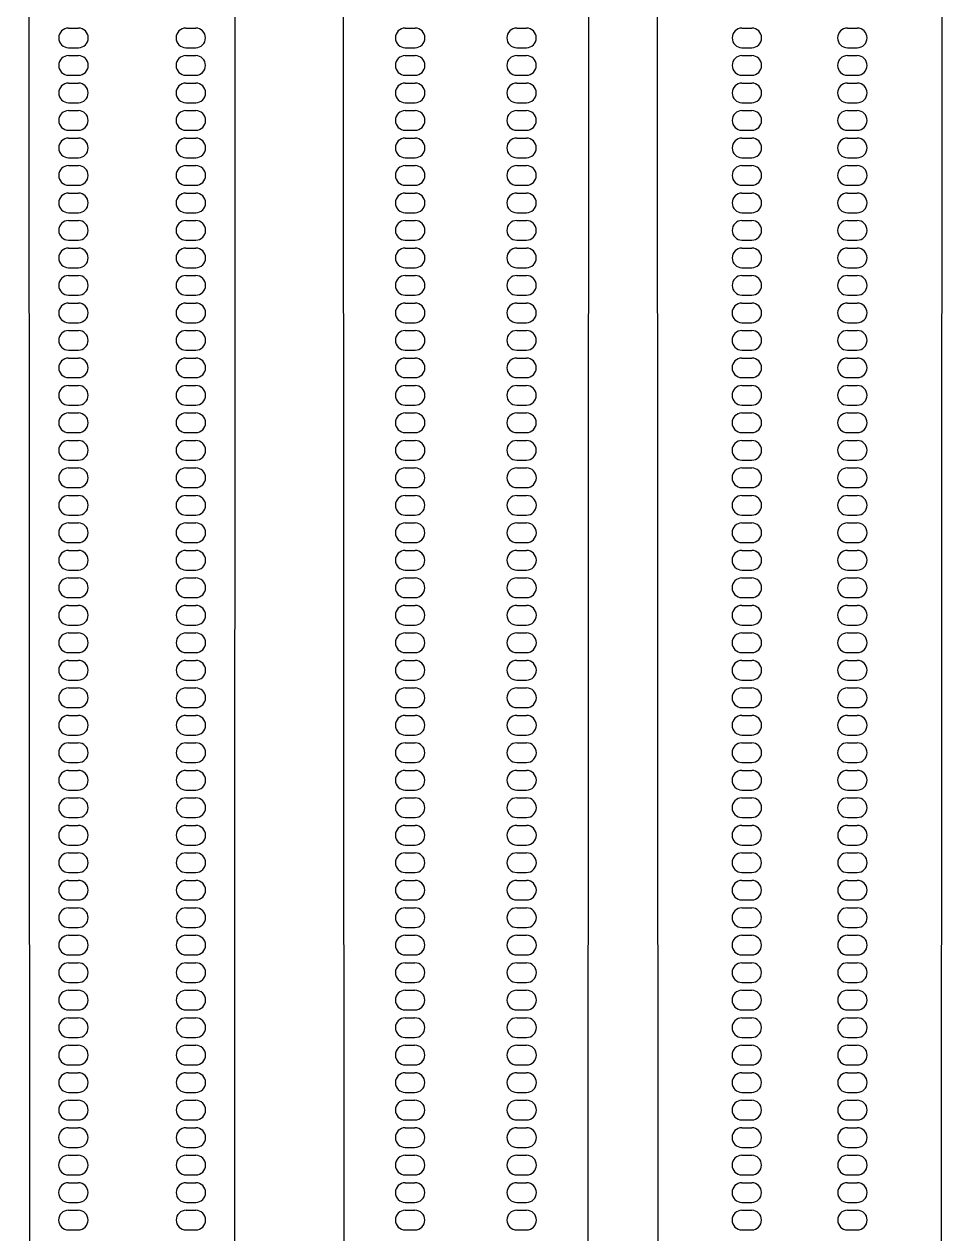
# Model space of a CAD drawing. Header units: millimetres. Extents: x -12.5 to 12.5, y -37.5 to 37.5.
# Drawn here: x 0.575 to 2.925, y -3.055 to 0.025 of the extents above; entities that cross this region are included whole.
import ezdxf

# ---------------------------------------------------------------- set-up
doc = ezdxf.new("R2010")
doc.units = ezdxf.units.MM

msp = doc.modelspace()

# ---------------------------------------------------------------- linework, layer by layer
at = {"color": 7, "linetype": 'Continuous'}
for p, q in [((0.575, 24), (0.6, -25)), ((1.1, -25), (1.125, 24)), ((1.375, 24), (1.4, -25)), ((2, -25), (2.025, 24)), ((2.175, 24), (2.2, -25)), ((2.9, -25), (2.925, 24)), ((0.6881, 0.015), (0.7131, 0.015)), ((0.9869, 0.015), (1.0119, 0.015)), ((1.5456, 0.015), (1.5706, 0.015)), ((1.8294, 0.015), (1.8544, 0.015)), ((2.4032, 0.015), (2.4282, 0.015)), ((2.6718, 0.015), (2.6968, 0.015)), ((0.6881, -0.035), (0.7131, -0.035)), ((0.6881, -0.055), (0.7131, -0.055)), ((0.9869, -0.035), (1.0119, -0.035)), ((0.9869, -0.055), (1.0119, -0.055)), ((1.5456, -0.035), (1.5706, -0.035)), ((1.5456, -0.055), (1.5706, -0.055)), ((1.8294, -0.035), (1.8544, -0.035)), ((1.8294, -0.055), (1.8544, -0.055)), ((2.4032, -0.035), (2.4282, -0.035)), ((2.4032, -0.055), (2.4282, -0.055)), ((2.6718, -0.035), (2.6968, -0.035)), ((2.6718, -0.055), (2.6968, -0.055)), ((0.6881, -0.105), (0.7131, -0.105)), ((0.9869, -0.105), (1.0119, -0.105)), ((1.5456, -0.105), (1.5706, -0.105)), ((1.8294, -0.105), (1.8544, -0.105)), ((2.4032, -0.105), (2.4282, -0.105)), ((2.6718, -0.105), (2.6968, -0.105)), ((0.688, -0.125), (0.713, -0.125)), ((0.987, -0.125), (1.012, -0.125)), ((1.5456, -0.125), (1.5706, -0.125)), ((1.8294, -0.125), (1.8544, -0.125)), ((2.4032, -0.125), (2.4282, -0.125)), ((2.6718, -0.125), (2.6968, -0.125)), ((0.688, -0.175), (0.713, -0.175)), ((0.987, -0.175), (1.012, -0.175)), ((1.5456, -0.175), (1.5706, -0.175)), ((1.8294, -0.175), (1.8544, -0.175)), ((2.4032, -0.175), (2.4282, -0.175)), ((2.6718, -0.175), (2.6968, -0.175)), ((0.688, -0.195), (0.713, -0.195)), ((0.987, -0.195), (1.012, -0.195)), ((1.5456, -0.195), (1.5706, -0.195)), ((1.8294, -0.195), (1.8544, -0.195)), ((2.4032, -0.195), (2.4282, -0.195)), ((2.6718, -0.195), (2.6968, -0.195)), ((0.688, -0.245), (0.713, -0.245)), ((0.987, -0.245), (1.012, -0.245)), ((1.5456, -0.245), (1.5706, -0.245)), ((1.8294, -0.245), (1.8544, -0.245)), ((2.4032, -0.245), (2.4282, -0.245)), ((2.6718, -0.245), (2.6968, -0.245)), ((0.688, -0.265), (0.713, -0.265)), ((0.987, -0.265), (1.012, -0.265)), ((1.5456, -0.265), (1.5706, -0.265)), ((1.8294, -0.265), (1.8544, -0.265)), ((2.4032, -0.265), (2.4282, -0.265)), ((2.6718, -0.265), (2.6968, -0.265)), ((0.688, -0.315), (0.713, -0.315)), ((0.688, -0.335), (0.713, -0.335)), ((0.987, -0.315), (1.012, -0.315)), ((0.987, -0.335), (1.012, -0.335)), ((1.5456, -0.315), (1.5706, -0.315)), ((1.5456, -0.335), (1.5706, -0.335)), ((1.8294, -0.315), (1.8544, -0.315)), ((1.8294, -0.335), (1.8544, -0.335)), ((2.4032, -0.315), (2.4282, -0.315)), ((2.4032, -0.335), (2.4282, -0.335)), ((2.6718, -0.315), (2.6968, -0.315)), ((2.6718, -0.335), (2.6968, -0.335)), ((0.688, -0.385), (0.713, -0.385)), ((0.987, -0.385), (1.012, -0.385)), ((1.5456, -0.385), (1.5706, -0.385)), ((1.8294, -0.385), (1.8544, -0.385)), ((2.4032, -0.385), (2.4282, -0.385)), ((2.6718, -0.385), (2.6968, -0.385)), ((0.688, -0.405), (0.713, -0.405)), ((0.987, -0.405), (1.012, -0.405)), ((1.5456, -0.405), (1.5706, -0.405)), ((1.8294, -0.405), (1.8544, -0.405)), ((2.4032, -0.405), (2.4282, -0.405)), ((2.6718, -0.405), (2.6968, -0.405)), ((0.688, -0.455), (0.713, -0.455)), ((0.987, -0.455), (1.012, -0.455)), ((1.5456, -0.455), (1.5706, -0.455)), ((1.8294, -0.455), (1.8544, -0.455)), ((2.4032, -0.455), (2.4282, -0.455)), ((2.6718, -0.455), (2.6968, -0.455)), ((0.688, -0.475), (0.713, -0.475)), ((0.987, -0.475), (1.012, -0.475)), ((1.5456, -0.475), (1.5706, -0.475)), ((1.8294, -0.475), (1.8544, -0.475)), ((2.4032, -0.475), (2.4282, -0.475)), ((2.6718, -0.475), (2.6968, -0.475)), ((0.688, -0.525), (0.713, -0.525)), ((0.688, -0.545), (0.713, -0.545)), ((0.987, -0.525), (1.012, -0.525)), ((0.987, -0.545), (1.012, -0.545)), ((1.5456, -0.525), (1.5706, -0.525)), ((1.5456, -0.545), (1.5706, -0.545)), ((1.8294, -0.525), (1.8544, -0.525)), ((1.8294, -0.545), (1.8544, -0.545)), ((2.4032, -0.525), (2.4282, -0.525)), ((2.4032, -0.545), (2.4282, -0.545)), ((2.6718, -0.525), (2.6968, -0.525)), ((2.6718, -0.545), (2.6968, -0.545)), ((0.688, -0.595), (0.713, -0.595)), ((0.688, -0.615), (0.713, -0.615)), ((0.987, -0.595), (1.012, -0.595)), ((0.987, -0.615), (1.012, -0.615)), ((1.5456, -0.595), (1.5706, -0.595)), ((1.5456, -0.615), (1.5706, -0.615)), ((1.8294, -0.595), (1.8544, -0.595)), ((1.8294, -0.615), (1.8544, -0.615)), ((2.4032, -0.595), (2.4282, -0.595)), ((2.4032, -0.615), (2.4282, -0.615)), ((2.6718, -0.595), (2.6968, -0.595)), ((2.6718, -0.615), (2.6968, -0.615)), ((0.688, -0.665), (0.713, -0.665)), ((0.987, -0.665), (1.012, -0.665)), ((1.5456, -0.665), (1.5706, -0.665)), ((1.8294, -0.665), (1.8544, -0.665)), ((2.4032, -0.665), (2.4282, -0.665)), ((2.6718, -0.665), (2.6968, -0.665)), ((0.688, -0.685), (0.713, -0.685)), ((0.987, -0.685), (1.012, -0.685)), ((1.5456, -0.685), (1.5706, -0.685)), ((1.8294, -0.685), (1.8544, -0.685)), ((2.4031, -0.685), (2.4281, -0.685)), ((2.6719, -0.685), (2.6969, -0.685)), ((0.688, -0.735), (0.713, -0.735)), ((0.987, -0.735), (1.012, -0.735)), ((1.5456, -0.735), (1.5706, -0.735)), ((1.8294, -0.735), (1.8544, -0.735)), ((2.4031, -0.735), (2.4281, -0.735)), ((2.6719, -0.735), (2.6969, -0.735)), ((0.688, -0.755), (0.713, -0.755)), ((0.987, -0.755), (1.012, -0.755)), ((1.5456, -0.755), (1.5706, -0.755)), ((1.8294, -0.755), (1.8544, -0.755)), ((2.4031, -0.755), (2.4281, -0.755)), ((2.6719, -0.755), (2.6969, -0.755)), ((0.688, -0.805), (0.713, -0.805)), ((0.688, -0.825), (0.713, -0.825)), ((0.987, -0.805), (1.012, -0.805)), ((0.987, -0.825), (1.012, -0.825)), ((1.5456, -0.805), (1.5706, -0.805)), ((1.5456, -0.825), (1.5706, -0.825)), ((1.8294, -0.805), (1.8544, -0.805)), ((1.8294, -0.825), (1.8544, -0.825)), ((2.4031, -0.805), (2.4281, -0.805)), ((2.4031, -0.825), (2.4281, -0.825)), ((2.6719, -0.805), (2.6969, -0.805)), ((2.6719, -0.825), (2.6969, -0.825)), ((0.688, -0.875), (0.713, -0.875)), ((0.987, -0.875), (1.012, -0.875)), ((1.5456, -0.875), (1.5706, -0.875)), ((1.8294, -0.875), (1.8544, -0.875)), ((2.4031, -0.875), (2.4281, -0.875)), ((2.6719, -0.875), (2.6969, -0.875)), ((0.688, -0.895), (0.713, -0.895)), ((0.987, -0.895), (1.012, -0.895)), ((1.5456, -0.895), (1.5706, -0.895)), ((1.8294, -0.895), (1.8544, -0.895)), ((2.4031, -0.895), (2.4281, -0.895)), ((2.6719, -0.895), (2.6969, -0.895)), ((0.688, -0.945), (0.713, -0.945)), ((0.987, -0.945), (1.012, -0.945)), ((1.5456, -0.945), (1.5706, -0.945)), ((1.8294, -0.945), (1.8544, -0.945)), ((2.4031, -0.945), (2.4281, -0.945)), ((2.6719, -0.945), (2.6969, -0.945)), ((0.688, -0.965), (0.713, -0.965)), ((0.987, -0.965), (1.012, -0.965)), ((1.5456, -0.965), (1.5706, -0.965)), ((1.8294, -0.965), (1.8544, -0.965)), ((2.4031, -0.965), (2.4281, -0.965)), ((2.6719, -0.965), (2.6969, -0.965)), ((0.688, -1.015), (0.713, -1.015)), ((0.987, -1.015), (1.012, -1.015)), ((1.5456, -1.015), (1.5706, -1.015)), ((1.8294, -1.015), (1.8544, -1.015)), ((2.4031, -1.015), (2.4281, -1.015)), ((2.6719, -1.015), (2.6969, -1.015)), ((0.688, -1.035), (0.713, -1.035)), ((0.987, -1.035), (1.012, -1.035)), ((1.5456, -1.035), (1.5706, -1.035)), ((1.8294, -1.035), (1.8544, -1.035)), ((2.4031, -1.035), (2.4281, -1.035)), ((2.6719, -1.035), (2.6969, -1.035)), ((0.688, -1.085), (0.713, -1.085)), ((0.688, -1.105), (0.713, -1.105)), ((0.987, -1.085), (1.012, -1.085)), ((0.987, -1.105), (1.012, -1.105)), ((1.5455, -1.105), (1.5705, -1.105)), ((1.5456, -1.085), (1.5706, -1.085)), ((1.8294, -1.085), (1.8544, -1.085)), ((1.8295, -1.105), (1.8545, -1.105)), ((2.4031, -1.085), (2.4281, -1.085)), ((2.4031, -1.105), (2.4281, -1.105)), ((2.6719, -1.085), (2.6969, -1.085)), ((2.6719, -1.105), (2.6969, -1.105)), ((0.688, -1.155), (0.713, -1.155)), ((0.987, -1.155), (1.012, -1.155)), ((1.5455, -1.155), (1.5705, -1.155)), ((1.8295, -1.155), (1.8545, -1.155)), ((2.4031, -1.155), (2.4281, -1.155)), ((2.6719, -1.155), (2.6969, -1.155)), ((0.688, -1.175), (0.713, -1.175)), ((0.987, -1.175), (1.012, -1.175)), ((1.5455, -1.175), (1.5705, -1.175)), ((1.8295, -1.175), (1.8545, -1.175)), ((2.4031, -1.175), (2.4281, -1.175)), ((2.6719, -1.175), (2.6969, -1.175)), ((0.688, -1.225), (0.713, -1.225)), ((0.987, -1.225), (1.012, -1.225)), ((1.5455, -1.225), (1.5705, -1.225)), ((1.8295, -1.225), (1.8545, -1.225)), ((2.4031, -1.225), (2.4281, -1.225)), ((2.6719, -1.225), (2.6969, -1.225)), ((0.688, -1.245), (0.713, -1.245)), ((0.987, -1.245), (1.012, -1.245)), ((1.5455, -1.245), (1.5705, -1.245)), ((1.8295, -1.245), (1.8545, -1.245)), ((2.4031, -1.245), (2.4281, -1.245)), ((2.6719, -1.245), (2.6969, -1.245)), ((0.688, -1.295), (0.713, -1.295)), ((0.688, -1.315), (0.713, -1.315)), ((0.987, -1.295), (1.012, -1.295)), ((0.987, -1.315), (1.012, -1.315)), ((1.5455, -1.295), (1.5705, -1.295)), ((1.5455, -1.315), (1.5705, -1.315)), ((1.8295, -1.295), (1.8545, -1.295)), ((1.8295, -1.315), (1.8545, -1.315)), ((2.4031, -1.295), (2.4281, -1.295)), ((2.4031, -1.315), (2.4281, -1.315)), ((2.6719, -1.295), (2.6969, -1.295)), ((2.6719, -1.315), (2.6969, -1.315)), ((0.688, -1.365), (0.713, -1.365)), ((0.688, -1.385), (0.713, -1.385)), ((0.987, -1.365), (1.012, -1.365)), ((0.987, -1.385), (1.012, -1.385)), ((1.5455, -1.365), (1.5705, -1.365)), ((1.5455, -1.385), (1.5705, -1.385)), ((1.8295, -1.365), (1.8545, -1.365)), ((1.8295, -1.385), (1.8545, -1.385)), ((2.4031, -1.365), (2.4281, -1.365)), ((2.4031, -1.385), (2.4281, -1.385)), ((2.6719, -1.365), (2.6969, -1.365)), ((2.6719, -1.385), (2.6969, -1.385)), ((0.688, -1.435), (0.713, -1.435)), ((0.987, -1.435), (1.012, -1.435)), ((1.5455, -1.435), (1.5705, -1.435)), ((1.8295, -1.435), (1.8545, -1.435)), ((2.4031, -1.435), (2.4281, -1.435)), ((2.6719, -1.435), (2.6969, -1.435)), ((0.6879, -1.455), (0.7129, -1.455)), ((0.9871, -1.455), (1.0121, -1.455)), ((1.5455, -1.455), (1.5705, -1.455)), ((1.8295, -1.455), (1.8545, -1.455)), ((2.4031, -1.455), (2.4281, -1.455)), ((2.6719, -1.455), (2.6969, -1.455)), ((0.6879, -1.505), (0.7129, -1.505)), ((0.9871, -1.505), (1.0121, -1.505)), ((1.5455, -1.505), (1.5705, -1.505)), ((1.8295, -1.505), (1.8545, -1.505)), ((2.4031, -1.505), (2.4281, -1.505)), ((2.6719, -1.505), (2.6969, -1.505)), ((0.6879, -1.525), (0.7129, -1.525)), ((0.9871, -1.525), (1.0121, -1.525)), ((1.5455, -1.525), (1.5705, -1.525)), ((1.8295, -1.525), (1.8545, -1.525)), ((2.4031, -1.525), (2.4281, -1.525)), ((2.6719, -1.525), (2.6969, -1.525)), ((0.6879, -1.575), (0.7129, -1.575)), ((0.6879, -1.595), (0.7129, -1.595)), ((0.9871, -1.575), (1.0121, -1.575)), ((0.9871, -1.595), (1.0121, -1.595)), ((1.5455, -1.575), (1.5705, -1.575)), ((1.5455, -1.595), (1.5705, -1.595)), ((1.8295, -1.575), (1.8545, -1.575)), ((1.8295, -1.595), (1.8545, -1.595)), ((2.4031, -1.575), (2.4281, -1.575)), ((2.4031, -1.595), (2.4281, -1.595)), ((2.6719, -1.575), (2.6969, -1.575)), ((2.6719, -1.595), (2.6969, -1.595)), ((0.6879, -1.645), (0.7129, -1.645)), ((0.9871, -1.645), (1.0121, -1.645)), ((1.5455, -1.645), (1.5705, -1.645)), ((1.8295, -1.645), (1.8545, -1.645)), ((2.4031, -1.645), (2.4281, -1.645)), ((2.6719, -1.645), (2.6969, -1.645)), ((0.6879, -1.665), (0.7129, -1.665)), ((0.9871, -1.665), (1.0121, -1.665)), ((1.5455, -1.665), (1.5705, -1.665)), ((1.8295, -1.665), (1.8545, -1.665)), ((2.4031, -1.665), (2.4281, -1.665)), ((2.6719, -1.665), (2.6969, -1.665)), ((0.6879, -1.715), (0.7129, -1.715)), ((0.9871, -1.715), (1.0121, -1.715)), ((1.5455, -1.715), (1.5705, -1.715)), ((1.8295, -1.715), (1.8545, -1.715)), ((2.4031, -1.715), (2.4281, -1.715)), ((2.6719, -1.715), (2.6969, -1.715)), ((0.6879, -1.735), (0.7129, -1.735)), ((0.9871, -1.735), (1.0121, -1.735)), ((1.5455, -1.735), (1.5705, -1.735)), ((1.8295, -1.735), (1.8545, -1.735)), ((2.4031, -1.735), (2.4281, -1.735)), ((2.6719, -1.735), (2.6969, -1.735)), ((0.6879, -1.785), (0.7129, -1.785)), ((0.9871, -1.785), (1.0121, -1.785)), ((1.5455, -1.785), (1.5705, -1.785)), ((1.8295, -1.785), (1.8545, -1.785)), ((2.4031, -1.785), (2.4281, -1.785)), ((2.6719, -1.785), (2.6969, -1.785)), ((0.6879, -1.805), (0.7129, -1.805)), ((0.9871, -1.805), (1.0121, -1.805)), ((1.5455, -1.805), (1.5705, -1.805)), ((1.8295, -1.805), (1.8545, -1.805)), ((2.4031, -1.805), (2.4281, -1.805)), ((2.6719, -1.805), (2.6969, -1.805)), ((0.6879, -1.855), (0.7129, -1.855)), ((0.6879, -1.875), (0.7129, -1.875)), ((0.9871, -1.855), (1.0121, -1.855)), ((0.9871, -1.875), (1.0121, -1.875)), ((1.5455, -1.855), (1.5705, -1.855)), ((1.5455, -1.875), (1.5705, -1.875)), ((1.8295, -1.855), (1.8545, -1.855)), ((1.8295, -1.875), (1.8545, -1.875)), ((2.4031, -1.855), (2.4281, -1.855)), ((2.4031, -1.875), (2.4281, -1.875)), ((2.6719, -1.855), (2.6969, -1.855)), ((2.6719, -1.875), (2.6969, -1.875)), ((0.6879, -1.925), (0.7129, -1.925)), ((0.9871, -1.925), (1.0121, -1.925)), ((1.5455, -1.925), (1.5705, -1.925)), ((1.8295, -1.925), (1.8545, -1.925)), ((2.4031, -1.925), (2.4281, -1.925)), ((2.6719, -1.925), (2.6969, -1.925)), ((0.6879, -1.945), (0.7129, -1.945)), ((0.9871, -1.945), (1.0121, -1.945)), ((1.5455, -1.945), (1.5705, -1.945)), ((1.8295, -1.945), (1.8545, -1.945)), ((2.4031, -1.945), (2.4281, -1.945)), ((2.6719, -1.945), (2.6969, -1.945)), ((0.6879, -1.995), (0.7129, -1.995)), ((0.9871, -1.995), (1.0121, -1.995)), ((1.5455, -1.995), (1.5705, -1.995)), ((1.8295, -1.995), (1.8545, -1.995)), ((2.4031, -1.995), (2.4281, -1.995)), ((2.6719, -1.995), (2.6969, -1.995)), ((0.6879, -2.015), (0.7129, -2.015)), ((0.9871, -2.015), (1.0121, -2.015)), ((1.5455, -2.015), (1.5705, -2.015)), ((1.8295, -2.015), (1.8545, -2.015)), ((2.403, -2.015), (2.428, -2.015)), ((2.672, -2.015), (2.697, -2.015)), ((0.6879, -2.065), (0.7129, -2.065)), ((0.6879, -2.085), (0.7129, -2.085)), ((0.9871, -2.065), (1.0121, -2.065)), ((0.9871, -2.085), (1.0121, -2.085)), ((1.5455, -2.065), (1.5705, -2.065)), ((1.5455, -2.085), (1.5705, -2.085)), ((1.8295, -2.065), (1.8545, -2.065)), ((1.8295, -2.085), (1.8545, -2.085)), ((2.403, -2.065), (2.428, -2.065)), ((2.403, -2.085), (2.428, -2.085)), ((2.672, -2.065), (2.697, -2.065)), ((2.672, -2.085), (2.697, -2.085)), ((0.6879, -2.135), (0.7129, -2.135)), ((0.6879, -2.155), (0.7129, -2.155)), ((0.9871, -2.135), (1.0121, -2.135)), ((0.9871, -2.155), (1.0121, -2.155)), ((1.5455, -2.135), (1.5705, -2.135)), ((1.5455, -2.155), (1.5705, -2.155)), ((1.8295, -2.135), (1.8545, -2.135)), ((1.8295, -2.155), (1.8545, -2.155)), ((2.403, -2.135), (2.428, -2.135)), ((2.403, -2.155), (2.428, -2.155)), ((2.672, -2.135), (2.697, -2.135)), ((2.672, -2.155), (2.697, -2.155)), ((0.6879, -2.205), (0.7129, -2.205)), ((0.9871, -2.205), (1.0121, -2.205)), ((1.5455, -2.205), (1.5705, -2.205)), ((1.8295, -2.205), (1.8545, -2.205)), ((2.403, -2.205), (2.428, -2.205)), ((2.672, -2.205), (2.697, -2.205)), ((0.6879, -2.225), (0.7129, -2.225)), ((0.9871, -2.225), (1.0121, -2.225)), ((1.5455, -2.225), (1.5705, -2.225)), ((1.8295, -2.225), (1.8545, -2.225)), ((2.403, -2.225), (2.428, -2.225)), ((2.672, -2.225), (2.697, -2.225)), ((0.6879, -2.275), (0.7129, -2.275)), ((0.9871, -2.275), (1.0121, -2.275)), ((1.5455, -2.275), (1.5705, -2.275)), ((1.8295, -2.275), (1.8545, -2.275)), ((2.403, -2.275), (2.428, -2.275)), ((2.672, -2.275), (2.697, -2.275)), ((0.6879, -2.295), (0.7129, -2.295)), ((0.9871, -2.295), (1.0121, -2.295)), ((1.5455, -2.295), (1.5705, -2.295)), ((1.8295, -2.295), (1.8545, -2.295)), ((2.403, -2.295), (2.428, -2.295)), ((2.672, -2.295), (2.697, -2.295)), ((0.6879, -2.345), (0.7129, -2.345)), ((0.6879, -2.365), (0.7129, -2.365)), ((0.9871, -2.345), (1.0121, -2.345)), ((0.9871, -2.365), (1.0121, -2.365)), ((1.5454, -2.365), (1.5704, -2.365)), ((1.5455, -2.345), (1.5705, -2.345)), ((1.8295, -2.345), (1.8545, -2.345)), ((1.8296, -2.365), (1.8546, -2.365)), ((2.403, -2.345), (2.428, -2.345)), ((2.403, -2.365), (2.428, -2.365)), ((2.672, -2.345), (2.697, -2.345)), ((2.672, -2.365), (2.697, -2.365)), ((0.6879, -2.415), (0.7129, -2.415)), ((0.9871, -2.415), (1.0121, -2.415)), ((1.5454, -2.415), (1.5704, -2.415)), ((1.8296, -2.415), (1.8546, -2.415)), ((2.403, -2.415), (2.428, -2.415)), ((2.672, -2.415), (2.697, -2.415)), ((0.6879, -2.435), (0.7129, -2.435)), ((0.9871, -2.435), (1.0121, -2.435)), ((1.5454, -2.435), (1.5704, -2.435)), ((1.8296, -2.435), (1.8546, -2.435)), ((2.403, -2.435), (2.428, -2.435)), ((2.672, -2.435), (2.697, -2.435)), ((0.6879, -2.485), (0.7129, -2.485)), ((0.9871, -2.485), (1.0121, -2.485)), ((1.5454, -2.485), (1.5704, -2.485)), ((1.8296, -2.485), (1.8546, -2.485)), ((2.403, -2.485), (2.428, -2.485)), ((2.672, -2.485), (2.697, -2.485)), ((0.6879, -2.505), (0.7129, -2.505)), ((0.9871, -2.505), (1.0121, -2.505)), ((1.5454, -2.505), (1.5704, -2.505)), ((1.8296, -2.505), (1.8546, -2.505)), ((2.403, -2.505), (2.428, -2.505)), ((2.672, -2.505), (2.697, -2.505)), ((0.6879, -2.555), (0.7129, -2.555)), ((0.9871, -2.555), (1.0121, -2.555)), ((1.5454, -2.555), (1.5704, -2.555)), ((1.8296, -2.555), (1.8546, -2.555)), ((2.403, -2.555), (2.428, -2.555)), ((2.672, -2.555), (2.697, -2.555)), ((0.6879, -2.575), (0.7129, -2.575)), ((0.9871, -2.575), (1.0121, -2.575)), ((1.5454, -2.575), (1.5704, -2.575)), ((1.8296, -2.575), (1.8546, -2.575)), ((2.403, -2.575), (2.428, -2.575)), ((2.672, -2.575), (2.697, -2.575)), ((0.6879, -2.625), (0.7129, -2.625)), ((0.6879, -2.645), (0.7129, -2.645)), ((0.9871, -2.625), (1.0121, -2.625)), ((0.9871, -2.645), (1.0121, -2.645)), ((1.5454, -2.625), (1.5704, -2.625)), ((1.5454, -2.645), (1.5704, -2.645)), ((1.8296, -2.625), (1.8546, -2.625)), ((1.8296, -2.645), (1.8546, -2.645)), ((2.403, -2.625), (2.428, -2.625)), ((2.403, -2.645), (2.428, -2.645)), ((2.672, -2.625), (2.697, -2.625)), ((2.672, -2.645), (2.697, -2.645)), ((0.6879, -2.695), (0.7129, -2.695)), ((0.9871, -2.695), (1.0121, -2.695)), ((1.5454, -2.695), (1.5704, -2.695)), ((1.8296, -2.695), (1.8546, -2.695)), ((2.403, -2.695), (2.428, -2.695)), ((2.672, -2.695), (2.697, -2.695)), ((0.6879, -2.715), (0.7129, -2.715)), ((0.9871, -2.715), (1.0121, -2.715)), ((1.5454, -2.715), (1.5704, -2.715)), ((1.8296, -2.715), (1.8546, -2.715)), ((2.403, -2.715), (2.428, -2.715)), ((2.672, -2.715), (2.697, -2.715)), ((0.6879, -2.765), (0.7129, -2.765)), ((0.9871, -2.765), (1.0121, -2.765)), ((1.5454, -2.765), (1.5704, -2.765)), ((1.8296, -2.765), (1.8546, -2.765)), ((2.403, -2.765), (2.428, -2.765)), ((2.672, -2.765), (2.697, -2.765)), ((0.6878, -2.785), (0.7128, -2.785)), ((0.9872, -2.785), (1.0122, -2.785)), ((1.5454, -2.785), (1.5704, -2.785)), ((1.8296, -2.785), (1.8546, -2.785)), ((2.403, -2.785), (2.428, -2.785)), ((2.672, -2.785), (2.697, -2.785)), ((0.6878, -2.835), (0.7128, -2.835)), ((0.6878, -2.855), (0.7128, -2.855)), ((0.9872, -2.835), (1.0122, -2.835)), ((0.9872, -2.855), (1.0122, -2.855)), ((1.5454, -2.835), (1.5704, -2.835)), ((1.5454, -2.855), (1.5704, -2.855)), ((1.8296, -2.835), (1.8546, -2.835)), ((1.8296, -2.855), (1.8546, -2.855)), ((2.403, -2.835), (2.428, -2.835)), ((2.403, -2.855), (2.428, -2.855)), ((2.672, -2.835), (2.697, -2.835)), ((2.672, -2.855), (2.697, -2.855)), ((0.6878, -2.905), (0.7128, -2.905)), ((0.6878, -2.925), (0.7128, -2.925)), ((0.9872, -2.905), (1.0122, -2.905)), ((0.9872, -2.925), (1.0122, -2.925)), ((1.5454, -2.905), (1.5704, -2.905)), ((1.5454, -2.925), (1.5704, -2.925)), ((1.8296, -2.905), (1.8546, -2.905)), ((1.8296, -2.925), (1.8546, -2.925)), ((2.403, -2.905), (2.428, -2.905)), ((2.403, -2.925), (2.428, -2.925)), ((2.672, -2.905), (2.697, -2.905)), ((2.672, -2.925), (2.697, -2.925)), ((0.6878, -2.975), (0.7128, -2.975)), ((0.9872, -2.975), (1.0122, -2.975)), ((1.5454, -2.975), (1.5704, -2.975)), ((1.8296, -2.975), (1.8546, -2.975)), ((2.403, -2.975), (2.428, -2.975)), ((2.672, -2.975), (2.697, -2.975)), ((0.6878, -2.995), (0.7128, -2.995)), ((0.9872, -2.995), (1.0122, -2.995)), ((1.5454, -2.995), (1.5704, -2.995)), ((1.8296, -2.995), (1.8546, -2.995)), ((2.403, -2.995), (2.428, -2.995)), ((2.672, -2.995), (2.697, -2.995)), ((0.6878, -3.045), (0.7128, -3.045)), ((0.9872, -3.045), (1.0122, -3.045)), ((1.5454, -3.045), (1.5704, -3.045)), ((1.8296, -3.045), (1.8546, -3.045)), ((2.403, -3.045), (2.428, -3.045)), ((2.672, -3.045), (2.697, -3.045))]:
    msp.add_line(p, q, dxfattribs=at)
for centre, start, end in [((0.6881, -0.01), 90, 270), ((0.7131, -0.01), 270, 90), ((0.9869, -0.01), 90, 270), ((1.0119, -0.01), 270, 90), ((1.5456, -0.01), 90, 270), ((1.5706, -0.01), 270, 90), ((1.8294, -0.01), 90, 270), ((1.8544, -0.01), 270, 90), ((2.4032, -0.01), 90, 270), ((2.4282, -0.01), 270, 90), ((2.6718, -0.01), 90, 270), ((2.6968, -0.01), 270, 90), ((0.6881, -0.08), 90, 270), ((0.7131, -0.08), 270, 90), ((0.9869, -0.08), 90, 270), ((1.0119, -0.08), 270, 90), ((1.5456, -0.08), 90, 270), ((1.5706, -0.08), 270, 90), ((1.8294, -0.08), 90, 270), ((1.8544, -0.08), 270, 90), ((2.4032, -0.08), 90, 270), ((2.4282, -0.08), 270, 90), ((2.6718, -0.08), 90, 270), ((2.6968, -0.08), 270, 90), ((0.688, -0.15), 90, 270), ((0.713, -0.15), 270, 90), ((0.987, -0.15), 90, 270), ((1.012, -0.15), 270, 90), ((1.5456, -0.15), 90, 270), ((1.5706, -0.15), 270, 90), ((1.8294, -0.15), 90, 270), ((1.8544, -0.15), 270, 90), ((2.4032, -0.15), 90, 270), ((2.4282, -0.15), 270, 90), ((2.6718, -0.15), 90, 270), ((2.6968, -0.15), 270, 90), ((0.688, -0.22), 90, 270), ((0.713, -0.22), 270, 90), ((0.987, -0.22), 90, 270), ((1.012, -0.22), 270, 90), ((1.5456, -0.22), 90, 270), ((1.5706, -0.22), 270, 90), ((1.8294, -0.22), 90, 270), ((1.8544, -0.22), 270, 90), ((2.4032, -0.22), 90, 270), ((2.4282, -0.22), 270, 90), ((2.6718, -0.22), 90, 270), ((2.6968, -0.22), 270, 90), ((0.688, -0.29), 90, 270), ((0.713, -0.29), 270, 90), ((0.987, -0.29), 90, 270), ((1.012, -0.29), 270, 90), ((1.5456, -0.29), 90, 270), ((1.5706, -0.29), 270, 90), ((1.8294, -0.29), 90, 270), ((1.8544, -0.29), 270, 90), ((2.4032, -0.29), 90, 270), ((2.4282, -0.29), 270, 90), ((2.6718, -0.29), 90, 270), ((2.6968, -0.29), 270, 90), ((0.688, -0.36), 90, 270), ((0.713, -0.36), 270, 90), ((0.987, -0.36), 90, 270), ((1.012, -0.36), 270, 90), ((1.5456, -0.36), 90, 270), ((1.5706, -0.36), 270, 90), ((1.8294, -0.36), 90, 270), ((1.8544, -0.36), 270, 90), ((2.4032, -0.36), 90, 270), ((2.4282, -0.36), 270, 90), ((2.6718, -0.36), 90, 270), ((2.6968, -0.36), 270, 90), ((0.688, -0.43), 90, 270), ((0.713, -0.43), 270, 90), ((0.987, -0.43), 90, 270), ((1.012, -0.43), 270, 90), ((1.5456, -0.43), 90, 270), ((1.5706, -0.43), 270, 90), ((1.8294, -0.43), 90, 270), ((1.8544, -0.43), 270, 90), ((2.4032, -0.43), 90, 270), ((2.4282, -0.43), 270, 90), ((2.6718, -0.43), 90, 270), ((2.6968, -0.43), 270, 90), ((0.688, -0.5), 90, 270), ((0.713, -0.5), 270, 90), ((0.987, -0.5), 90, 270), ((1.012, -0.5), 270, 90), ((1.5456, -0.5), 90, 270), ((1.5706, -0.5), 270, 90), ((1.8294, -0.5), 90, 270), ((1.8544, -0.5), 270, 90), ((2.4032, -0.5), 90, 270), ((2.4282, -0.5), 270, 90), ((2.6718, -0.5), 90, 270), ((2.6968, -0.5), 270, 90), ((0.688, -0.57), 90, 270), ((0.713, -0.57), 270, 90), ((0.987, -0.57), 90, 270), ((1.012, -0.57), 270, 90), ((1.5456, -0.57), 90, 270), ((1.5706, -0.57), 270, 90), ((1.8294, -0.57), 90, 270), ((1.8544, -0.57), 270, 90), ((2.4032, -0.57), 90, 270), ((2.4282, -0.57), 270, 90), ((2.6718, -0.57), 90, 270), ((2.6968, -0.57), 270, 90), ((0.688, -0.64), 90, 270), ((0.713, -0.64), 270, 90), ((0.987, -0.64), 90, 270), ((1.012, -0.64), 270, 90), ((1.5456, -0.64), 90, 270), ((1.5706, -0.64), 270, 90), ((1.8294, -0.64), 90, 270), ((1.8544, -0.64), 270, 90), ((2.4032, -0.64), 90, 270), ((2.4282, -0.64), 270, 90), ((2.6718, -0.64), 90, 270), ((2.6968, -0.64), 270, 90), ((0.688, -0.71), 90, 270), ((0.713, -0.71), 270, 90), ((0.987, -0.71), 90, 270), ((1.012, -0.71), 270, 90), ((1.5456, -0.71), 90, 270), ((1.5706, -0.71), 270, 90), ((1.8294, -0.71), 90, 270), ((1.8544, -0.71), 270, 90), ((2.4031, -0.71), 90, 270), ((2.4281, -0.71), 270, 90), ((2.6719, -0.71), 90, 270), ((2.6969, -0.71), 270, 90), ((0.688, -0.78), 90, 270), ((0.713, -0.78), 270, 90), ((0.987, -0.78), 90, 270), ((1.012, -0.78), 270, 90), ((1.5456, -0.78), 90, 270), ((1.5706, -0.78), 270, 90), ((1.8294, -0.78), 90, 270), ((1.8544, -0.78), 270, 90), ((2.4031, -0.78), 90, 270), ((2.4281, -0.78), 270, 90), ((2.6719, -0.78), 90, 270), ((2.6969, -0.78), 270, 90), ((0.688, -0.85), 90, 270), ((0.713, -0.85), 270, 90), ((0.987, -0.85), 90, 270), ((1.012, -0.85), 270, 90), ((1.5456, -0.85), 90, 270), ((1.5706, -0.85), 270, 90), ((1.8294, -0.85), 90, 270), ((1.8544, -0.85), 270, 90), ((2.4031, -0.85), 90, 270), ((2.4281, -0.85), 270, 90), ((2.6719, -0.85), 90, 270), ((2.6969, -0.85), 270, 90), ((0.688, -0.92), 90, 270), ((0.713, -0.92), 270, 90), ((0.987, -0.92), 90, 270), ((1.012, -0.92), 270, 90), ((1.5456, -0.92), 90, 270), ((1.5706, -0.92), 270, 90), ((1.8294, -0.92), 90, 270), ((1.8544, -0.92), 270, 90), ((2.4031, -0.92), 90, 270), ((2.4281, -0.92), 270, 90), ((2.6719, -0.92), 90, 270), ((2.6969, -0.92), 270, 90), ((0.688, -0.99), 90, 270), ((0.713, -0.99), 270, 90), ((0.987, -0.99), 90, 270), ((1.012, -0.99), 270, 90), ((1.5456, -0.99), 90, 270), ((1.5706, -0.99), 270, 90), ((1.8294, -0.99), 90, 270), ((1.8544, -0.99), 270, 90), ((2.4031, -0.99), 90, 270), ((2.4281, -0.99), 270, 90), ((2.6719, -0.99), 90, 270), ((2.6969, -0.99), 270, 90), ((0.688, -1.06), 90, 270), ((0.713, -1.06), 270, 90), ((0.987, -1.06), 90, 270), ((1.012, -1.06), 270, 90), ((1.5456, -1.06), 90, 270), ((1.5706, -1.06), 270, 90), ((1.8294, -1.06), 90, 270), ((1.8544, -1.06), 270, 90), ((2.4031, -1.06), 90, 270), ((2.4281, -1.06), 270, 90), ((2.6719, -1.06), 90, 270), ((2.6969, -1.06), 270, 90), ((0.688, -1.13), 90, 270), ((0.713, -1.13), 270, 90), ((0.987, -1.13), 90, 270), ((1.012, -1.13), 270, 90), ((1.5455, -1.13), 90, 270), ((1.5705, -1.13), 270, 90), ((1.8295, -1.13), 90, 270), ((1.8545, -1.13), 270, 90), ((2.4031, -1.13), 90, 270), ((2.4281, -1.13), 270, 90), ((2.6719, -1.13), 90, 270), ((2.6969, -1.13), 270, 90), ((0.688, -1.2), 90, 270), ((0.713, -1.2), 270, 90), ((0.987, -1.2), 90, 270), ((1.012, -1.2), 270, 90), ((1.5455, -1.2), 90, 270), ((1.5705, -1.2), 270, 90), ((1.8295, -1.2), 90, 270), ((1.8545, -1.2), 270, 90), ((2.4031, -1.2), 90, 270), ((2.4281, -1.2), 270, 90), ((2.6719, -1.2), 90, 270), ((2.6969, -1.2), 270, 90), ((0.688, -1.27), 90, 270), ((0.713, -1.27), 270, 90), ((0.987, -1.27), 90, 270), ((1.012, -1.27), 270, 90), ((1.5455, -1.27), 90, 270), ((1.5705, -1.27), 270, 90), ((1.8295, -1.27), 90, 270), ((1.8545, -1.27), 270, 90), ((2.4031, -1.27), 90, 270), ((2.4281, -1.27), 270, 90), ((2.6719, -1.27), 90, 270), ((2.6969, -1.27), 270, 90), ((0.688, -1.34), 90, 270), ((0.713, -1.34), 270, 90), ((0.987, -1.34), 90, 270), ((1.012, -1.34), 270, 90), ((1.5455, -1.34), 90, 270), ((1.5705, -1.34), 270, 90), ((1.8295, -1.34), 90, 270), ((1.8545, -1.34), 270, 90), ((2.4031, -1.34), 90, 270), ((2.4281, -1.34), 270, 90), ((2.6719, -1.34), 90, 270), ((2.6969, -1.34), 270, 90), ((0.688, -1.41), 90, 270), ((0.713, -1.41), 270, 90), ((0.987, -1.41), 90, 270), ((1.012, -1.41), 270, 90), ((1.5455, -1.41), 90, 270), ((1.5705, -1.41), 270, 90), ((1.8295, -1.41), 90, 270), ((1.8545, -1.41), 270, 90), ((2.4031, -1.41), 90, 270), ((2.4281, -1.41), 270, 90), ((2.6719, -1.41), 90, 270), ((2.6969, -1.41), 270, 90), ((0.6879, -1.48), 90, 270), ((0.7129, -1.48), 270, 90), ((0.9871, -1.48), 90, 270), ((1.0121, -1.48), 270, 90), ((1.5455, -1.48), 90, 270), ((1.5705, -1.48), 270, 90), ((1.8295, -1.48), 90, 270), ((1.8545, -1.48), 270, 90), ((2.4031, -1.48), 90, 270), ((2.4281, -1.48), 270, 90), ((2.6719, -1.48), 90, 270), ((2.6969, -1.48), 270, 90), ((0.6879, -1.55), 90, 270), ((0.7129, -1.55), 270, 90), ((0.9871, -1.55), 90, 270), ((1.0121, -1.55), 270, 90), ((1.5455, -1.55), 90, 270), ((1.5705, -1.55), 270, 90), ((1.8295, -1.55), 90, 270), ((1.8545, -1.55), 270, 90), ((2.4031, -1.55), 90, 270), ((2.4281, -1.55), 270, 90), ((2.6719, -1.55), 90, 270), ((2.6969, -1.55), 270, 90), ((0.6879, -1.62), 90, 270), ((0.7129, -1.62), 270, 90), ((0.9871, -1.62), 90, 270), ((1.0121, -1.62), 270, 90), ((1.5455, -1.62), 90, 270), ((1.5705, -1.62), 270, 90), ((1.8295, -1.62), 90, 270), ((1.8545, -1.62), 270, 90), ((2.4031, -1.62), 90, 270), ((2.4281, -1.62), 270, 90), ((2.6719, -1.62), 90, 270), ((2.6969, -1.62), 270, 90), ((0.6879, -1.69), 90, 270), ((0.7129, -1.69), 270, 90), ((0.9871, -1.69), 90, 270), ((1.0121, -1.69), 270, 90), ((1.5455, -1.69), 90, 270), ((1.5705, -1.69), 270, 90), ((1.8295, -1.69), 90, 270), ((1.8545, -1.69), 270, 90), ((2.4031, -1.69), 90, 270), ((2.4281, -1.69), 270, 90), ((2.6719, -1.69), 90, 270), ((2.6969, -1.69), 270, 90), ((0.6879, -1.76), 90, 270), ((0.7129, -1.76), 270, 90), ((0.9871, -1.76), 90, 270), ((1.0121, -1.76), 270, 90), ((1.5455, -1.76), 90, 270), ((1.5705, -1.76), 270, 90), ((1.8295, -1.76), 90, 270), ((1.8545, -1.76), 270, 90), ((2.4031, -1.76), 90, 270), ((2.4281, -1.76), 270, 90), ((2.6719, -1.76), 90, 270), ((2.6969, -1.76), 270, 90), ((0.6879, -1.83), 90, 270), ((0.7129, -1.83), 270, 90), ((0.9871, -1.83), 90, 270), ((1.0121, -1.83), 270, 90), ((1.5455, -1.83), 90, 270), ((1.5705, -1.83), 270, 90), ((1.8295, -1.83), 90, 270), ((1.8545, -1.83), 270, 90), ((2.4031, -1.83), 90, 270), ((2.4281, -1.83), 270, 90), ((2.6719, -1.83), 90, 270), ((2.6969, -1.83), 270, 90), ((0.6879, -1.9), 90, 270), ((0.7129, -1.9), 270, 90), ((0.9871, -1.9), 90, 270), ((1.0121, -1.9), 270, 90), ((1.5455, -1.9), 90, 270), ((1.5705, -1.9), 270, 90), ((1.8295, -1.9), 90, 270), ((1.8545, -1.9), 270, 90), ((2.4031, -1.9), 90, 270), ((2.4281, -1.9), 270, 90), ((2.6719, -1.9), 90, 270), ((2.6969, -1.9), 270, 90), ((0.6879, -1.97), 90, 270), ((0.7129, -1.97), 270, 90), ((0.9871, -1.97), 90, 270), ((1.0121, -1.97), 270, 90), ((1.5455, -1.97), 90, 270), ((1.5705, -1.97), 270, 90), ((1.8295, -1.97), 90, 270), ((1.8545, -1.97), 270, 90), ((2.4031, -1.97), 90, 270), ((2.4281, -1.97), 270, 90), ((2.6719, -1.97), 90, 270), ((2.6969, -1.97), 270, 90), ((0.6879, -2.04), 90, 270), ((0.7129, -2.04), 270, 90), ((0.9871, -2.04), 90, 270), ((1.0121, -2.04), 270, 90), ((1.5455, -2.04), 90, 270), ((1.5705, -2.04), 270, 90), ((1.8295, -2.04), 90, 270), ((1.8545, -2.04), 270, 90), ((2.403, -2.04), 90, 270), ((2.428, -2.04), 270, 90), ((2.672, -2.04), 90, 270), ((2.697, -2.04), 270, 90), ((0.6879, -2.11), 90, 270), ((0.7129, -2.11), 270, 90), ((0.9871, -2.11), 90, 270), ((1.0121, -2.11), 270, 90), ((1.5455, -2.11), 90, 270), ((1.5705, -2.11), 270, 90), ((1.8295, -2.11), 90, 270), ((1.8545, -2.11), 270, 90), ((2.403, -2.11), 90, 270), ((2.428, -2.11), 270, 90), ((2.672, -2.11), 90, 270), ((2.697, -2.11), 270, 90), ((0.6879, -2.18), 90, 270), ((0.7129, -2.18), 270, 90), ((0.9871, -2.18), 90, 270), ((1.0121, -2.18), 270, 90), ((1.5455, -2.18), 90, 270), ((1.5705, -2.18), 270, 90), ((1.8295, -2.18), 90, 270), ((1.8545, -2.18), 270, 90), ((2.403, -2.18), 90, 270), ((2.428, -2.18), 270, 90), ((2.672, -2.18), 90, 270), ((2.697, -2.18), 270, 90), ((0.6879, -2.25), 90, 270), ((0.7129, -2.25), 270, 90), ((0.9871, -2.25), 90, 270), ((1.0121, -2.25), 270, 90), ((1.5455, -2.25), 90, 270), ((1.5705, -2.25), 270, 90), ((1.8295, -2.25), 90, 270), ((1.8545, -2.25), 270, 90), ((2.403, -2.25), 90, 270), ((2.428, -2.25), 270, 90), ((2.672, -2.25), 90, 270), ((2.697, -2.25), 270, 90), ((0.6879, -2.32), 90, 270), ((0.7129, -2.32), 270, 90), ((0.9871, -2.32), 90, 270), ((1.0121, -2.32), 270, 90), ((1.5455, -2.32), 90, 270), ((1.5705, -2.32), 270, 90), ((1.8295, -2.32), 90, 270), ((1.8545, -2.32), 270, 90), ((2.403, -2.32), 90, 270), ((2.428, -2.32), 270, 90), ((2.672, -2.32), 90, 270), ((2.697, -2.32), 270, 90), ((0.6879, -2.39), 90, 270), ((0.7129, -2.39), 270, 90), ((0.9871, -2.39), 90, 270), ((1.0121, -2.39), 270, 90), ((1.5454, -2.39), 90, 270), ((1.5704, -2.39), 270, 90), ((1.8296, -2.39), 90, 270), ((1.8546, -2.39), 270, 90), ((2.403, -2.39), 90, 270), ((2.428, -2.39), 270, 90), ((2.672, -2.39), 90, 270), ((2.697, -2.39), 270, 90), ((0.6879, -2.46), 90, 270), ((0.7129, -2.46), 270, 90), ((0.9871, -2.46), 90, 270), ((1.0121, -2.46), 270, 90), ((1.5454, -2.46), 90, 270), ((1.5704, -2.46), 270, 90), ((1.8296, -2.46), 90, 270), ((1.8546, -2.46), 270, 90), ((2.403, -2.46), 90, 270), ((2.428, -2.46), 270, 90), ((2.672, -2.46), 90, 270), ((2.697, -2.46), 270, 90), ((0.6879, -2.53), 90, 270), ((0.7129, -2.53), 270, 90), ((0.9871, -2.53), 90, 270), ((1.0121, -2.53), 270, 90), ((1.5454, -2.53), 90, 270), ((1.5704, -2.53), 270, 90), ((1.8296, -2.53), 90, 270), ((1.8546, -2.53), 270, 90), ((2.403, -2.53), 90, 270), ((2.428, -2.53), 270, 90), ((2.672, -2.53), 90, 270), ((2.697, -2.53), 270, 90), ((0.6879, -2.6), 90, 270), ((0.7129, -2.6), 270, 90), ((0.9871, -2.6), 90, 270), ((1.0121, -2.6), 270, 90), ((1.5454, -2.6), 90, 270), ((1.5704, -2.6), 270, 90), ((1.8296, -2.6), 90, 270), ((1.8546, -2.6), 270, 90), ((2.403, -2.6), 90, 270), ((2.428, -2.6), 270, 90), ((2.672, -2.6), 90, 270), ((2.697, -2.6), 270, 90), ((0.6879, -2.67), 90, 270), ((0.7129, -2.67), 270, 90), ((0.9871, -2.67), 90, 270), ((1.0121, -2.67), 270, 90), ((1.5454, -2.67), 90, 270), ((1.5704, -2.67), 270, 90), ((1.8296, -2.67), 90, 270), ((1.8546, -2.67), 270, 90), ((2.403, -2.67), 90, 270), ((2.428, -2.67), 270, 90), ((2.672, -2.67), 90, 270), ((2.697, -2.67), 270, 90), ((0.6879, -2.74), 90, 270), ((0.7129, -2.74), 270, 90), ((0.9871, -2.74), 90, 270), ((1.0121, -2.74), 270, 90), ((1.5454, -2.74), 90, 270), ((1.5704, -2.74), 270, 90), ((1.8296, -2.74), 90, 270), ((1.8546, -2.74), 270, 90), ((2.403, -2.74), 90, 270), ((2.428, -2.74), 270, 90), ((2.672, -2.74), 90, 270), ((2.697, -2.74), 270, 90), ((0.6878, -2.81), 90, 270), ((0.7128, -2.81), 270, 90), ((0.9872, -2.81), 90, 270), ((1.0122, -2.81), 270, 90), ((1.5454, -2.81), 90, 270), ((1.5704, -2.81), 270, 90), ((1.8296, -2.81), 90, 270), ((1.8546, -2.81), 270, 90), ((2.403, -2.81), 90, 270), ((2.428, -2.81), 270, 90), ((2.672, -2.81), 90, 270), ((2.697, -2.81), 270, 90), ((0.6878, -2.88), 90, 270), ((0.7128, -2.88), 270, 90), ((0.9872, -2.88), 90, 270), ((1.0122, -2.88), 270, 90), ((1.5454, -2.88), 90, 270), ((1.5704, -2.88), 270, 90), ((1.8296, -2.88), 90, 270), ((1.8546, -2.88), 270, 90), ((2.403, -2.88), 90, 270), ((2.428, -2.88), 270, 90), ((2.672, -2.88), 90, 270), ((2.697, -2.88), 270, 90), ((0.6878, -2.95), 90, 270), ((0.7128, -2.95), 270, 90), ((0.9872, -2.95), 90, 270), ((1.0122, -2.95), 270, 90), ((1.5454, -2.95), 90, 270), ((1.5704, -2.95), 270, 90), ((1.8296, -2.95), 90, 270), ((1.8546, -2.95), 270, 90), ((2.403, -2.95), 90, 270), ((2.428, -2.95), 270, 90), ((2.672, -2.95), 90, 270), ((2.697, -2.95), 270, 90), ((0.6878, -3.02), 90, 270), ((0.7128, -3.02), 270, 90), ((0.9872, -3.02), 90, 270), ((1.0122, -3.02), 270, 90), ((1.5454, -3.02), 90, 270), ((1.5704, -3.02), 270, 90), ((1.8296, -3.02), 90, 270), ((1.8546, -3.02), 270, 90), ((2.403, -3.02), 90, 270), ((2.428, -3.02), 270, 90), ((2.672, -3.02), 90, 270), ((2.697, -3.02), 270, 90)]:
    msp.add_arc(centre, 0.025, start, end, dxfattribs=at)

doc.saveas('drawing.dxf')
